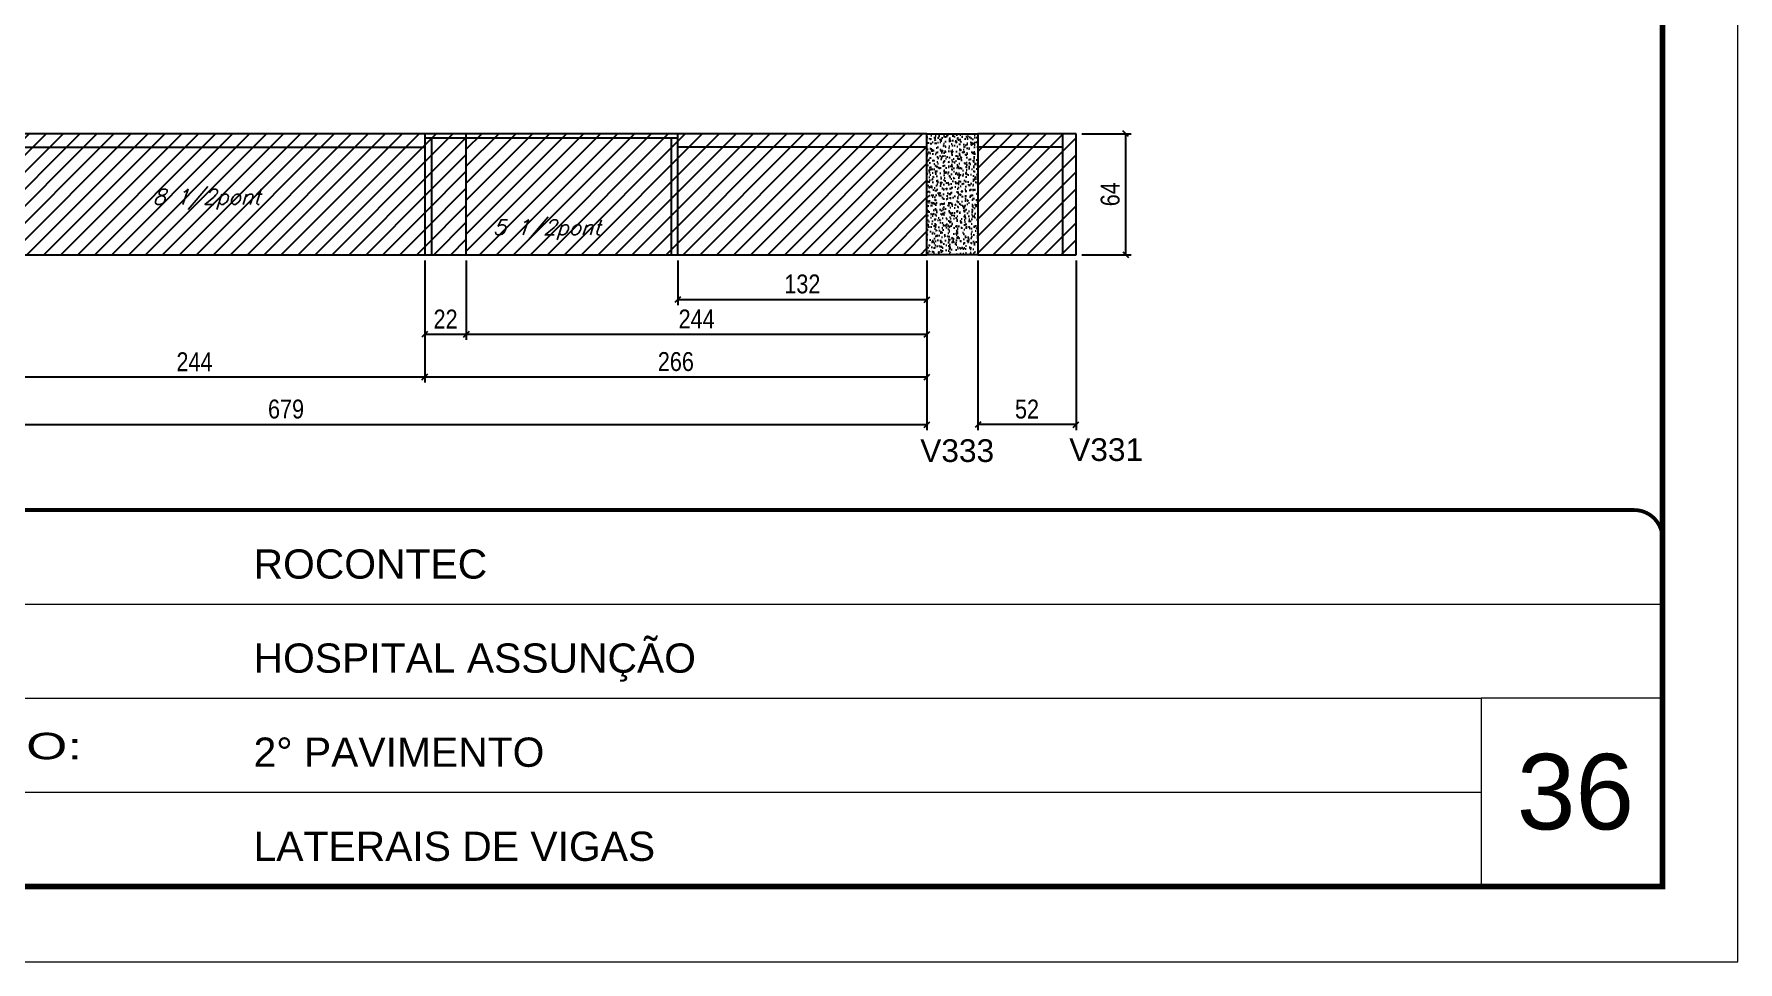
# Model space of a CAD drawing. Extents: x 137137 to 143418, y 10464 to 34486.
# Drawn here: x 142475 to 143377, y 24247 to 24738 of the extents above; entities that cross this region are included whole.
import ezdxf

# ---------------------------------------------------------------- set-up
doc = ezdxf.new("R2010")
doc.units = 0
doc.linetypes.add('CONTINUO', pattern=[0])
doc.linetypes.add('DASHED', pattern=[0.75, 0.5, -0.25])
for name, color, linetype in [('5', 5, 'Continuous'), ('COTA', 241, 'Continuous'), ('Painéis', 200, 'Continuous'), ('Reaproveitamento', 251, 'Continuous'), ('SARR_2.2x7', 40, 'Continuous'), ('SARR_3.5x7', 81, 'Continuous'), ('texto', 7, 'Continuous')]:
    doc.layers.add(name, color=color, linetype=linetype)
for name, color, linetype, lineweight in [('CARIMBO', 255, 'Continuous', 9), ('Folhas', 255, 'Continuous', 9), ('SARRAFO DE PRESSAO', 251, 'DASHED', 9)]:
    doc.layers.add(name, color=color, linetype=linetype, lineweight=lineweight)
doc.styles.add('ARIAL', font='arial.ttf')
doc.styles.add('COTA TECNICA', font='techl___.ttf', dxfattribs={"height": 10})
doc.styles.add('Romans', font='romans.shx')
doc.styles.get("Standard").update_dxf_attribs({"font": 'arial.ttf'})
doc.styles.add('Tecnologia', font='')
doc.styles.get('Tecnologia').set_extended_font_data('Forgotten Futurist')
doc.dimstyles.new('PAINEL', dxfattribs={"dimtxt": 10, "dimasz": 3, "dimexe": 3, "dimexo": 3, "dimgap": 3, "dimtad": 1, "dimdec": 1, "dimzin": 12, "dimdsep": 46, "dimtxsty": 'COTA TECNICA', "dimblk1": 'OBLIQUE', "dimblk2": 'OBLIQUE', "dimsah": 1, "dimcen": 0.9, "dimclrd": 4, "dimclre": 4, "dimclrt": 240, "dimadec": 1, "dimazin": 3, "dimtfac": 1, "dimtdec": 1, "dimtmove": 0, "dimatfit": 3, "dimfxl": 1, "dimtolj": 1, "dimtzin": 12, "dimarcsym": 0})
pattern_1 = [(45, (1740.016, -6891.4506), (-4.49012806, 4.49012806), [])]

# ---------------------------------------------------------------- blocks, each defined once
blk = doc.blocks.new('9999999999')
at = {"color": 30, "linetype": 'CONTINUO'}
for p, q in [((98564.56, 34379.64), (99583.98, 34379.64)), ((98564.56, 34329.83), (99487.98, 34329.83)), ((99583.98, 34329.83), (99487.98, 34329.83)), ((99487.98, 34329.83), (99487.98, 34230.21)), ((98564.56, 34280.02), (99487.98, 34280.02))]:
    blk.add_line(p, q, dxfattribs=at)
at = {"color": 30, "linetype": 'CONTINUO', "const_width": 2}
blk.add_lwpolyline([(99583.98, 34230.21), (99583.98, 34414.45, 0.414214), (99568.98, 34429.45), (98228.98, 34429.45, 0.414214), (98213.98, 34414.45), (98213.98, 34245.21, 0.414214), (98228.98, 34230.21), (99583.98, 34230.21)], format="xyb", dxfattribs=at)
at = {"layer": 'Folhas'}
blk.add_lwpolyline([(98138.98, 34190.21), (99623.98, 34190.21), (99623.98, 35240.21), (98138.98, 35240.21)], close=True, dxfattribs=at)
at = {"layer": 'Folhas', "color": 30, "const_width": 3}
blk.add_lwpolyline([(98213.98, 34230.21), (99583.98, 34230.21), (99583.98, 35200.21), (98213.98, 35200.21)], close=True, dxfattribs=at)
at = {"color": 7, "linetype": 'Continuous', "ltscale": 5, "style": 'ARIAL'}
for s, height, p in [('ROCONTEC', 15.483, (98837.68, 34393.13)), ('HOSPITAL ASSUNÇÃO', 15.4829, (98837.68, 34343.32)), ('2° PAVIMENTO', 15.4829, (98837.68, 34293.51)), ('LATERAIS DE VIGAS', 15.4829, (98837.68, 34243.7))]:
    blk.add_text(s, height=height, dxfattribs=at).set_placement(p)
at = {"layer": 'Folhas', "color": 7, "style": 'Tecnologia', "width": 1.5}
blk.add_text('PAVIMENTO:', height=14, dxfattribs=at).set_placement((98573.65, 34297.5))
blk = doc.blocks.new('_Oblique')
at = {"color": 0, "linetype": 'ByBlock', "lineweight": -2}
blk.add_line((-0.5, -0.5), (0.5, 0.5), dxfattribs=at)
blk = doc.blocks.new('*D1254')
at = {"layer": 'COTA', "color": 4, "linetype": 'ByBlock', "lineweight": -2, "transparency": 16777216}
for p, q in [((142974.69, 24618.62), (142974.69, 24528.7)), ((143026.69, 24618.62), (143026.69, 24528.7)), ((143026.69, 24531.7), (142974.69, 24531.7))]:
    blk.add_line(p, q, dxfattribs=at)
at = {"layer": 'Defpoints', "color": 0, "linetype": 'ByBlock', "transparency": 16777216}
for p in [(142974.69, 24621.62), (143026.69, 24621.62), (142974.69, 24531.7)]:
    blk.add_point(p, dxfattribs=at)
at = {"layer": 'COTA', "color": 4, "linetype": 'ByBlock', "lineweight": -2, "transparency": 16777216, "xscale": 3, "yscale": 3, "zscale": 3, "rotation": 180}
blk.add_blockref('_Oblique', (142974.69, 24531.7), dxfattribs=at)
at = {"layer": 'COTA', "color": 4, "linetype": 'ByBlock', "lineweight": -2, "transparency": 16777216, "xscale": 3, "yscale": 3, "zscale": 3}
blk.add_blockref('_Oblique', (143026.69, 24531.7), dxfattribs=at)
at = {"layer": 'COTA', "color": 240, "linetype": 'ByBlock', "transparency": 16777216, "insert": (143000.69, 24539.81), "char_height": 10, "attachment_point": 5, "style": 'COTA TECNICA'}
blk.add_mtext('\\A1;52', dxfattribs=at)
blk = doc.blocks.new('*D1255')
at = {"layer": 'COTA', "color": 4, "linetype": 'ByBlock', "lineweight": -2, "transparency": 16777216}
for p, q in [((142437.69, 24618.62), (142437.69, 24553.87)), ((142681.69, 24618.62), (142681.69, 24553.87)), ((142437.69, 24556.87), (142681.69, 24556.87))]:
    blk.add_line(p, q, dxfattribs=at)
at = {"layer": 'Defpoints', "color": 0, "linetype": 'ByBlock', "transparency": 16777216}
for p in [(142437.69, 24621.62), (142681.69, 24621.62), (142681.69, 24556.87)]:
    blk.add_point(p, dxfattribs=at)
at = {"layer": 'COTA', "color": 4, "linetype": 'ByBlock', "lineweight": -2, "transparency": 16777216, "xscale": 3, "yscale": 3, "zscale": 3, "rotation": 180}
blk.add_blockref('_Oblique', (142437.69, 24556.87), dxfattribs=at)
at = {"layer": 'COTA', "color": 4, "linetype": 'ByBlock', "lineweight": -2, "transparency": 16777216, "xscale": 3, "yscale": 3, "zscale": 3}
blk.add_blockref('_Oblique', (142681.69, 24556.87), dxfattribs=at)
at = {"layer": 'COTA', "color": 240, "linetype": 'ByBlock', "transparency": 16777216, "insert": (142559.69, 24564.94), "char_height": 10, "attachment_point": 5, "style": 'COTA TECNICA'}
blk.add_mtext('\\A1;244', dxfattribs=at)
blk = doc.blocks.new('*D1256')
at = {"layer": 'COTA', "color": 4, "linetype": 'ByBlock', "lineweight": -2, "transparency": 16777216}
for p, q in [((142681.69, 24618.62), (142681.69, 24553.87)), ((142947.69, 24618.61), (142947.69, 24553.87)), ((142681.69, 24556.87), (142947.69, 24556.87))]:
    blk.add_line(p, q, dxfattribs=at)
at = {"layer": 'Defpoints', "color": 0, "linetype": 'ByBlock', "transparency": 16777216}
for p in [(142681.69, 24621.62), (142947.69, 24621.61), (142947.69, 24556.87)]:
    blk.add_point(p, dxfattribs=at)
at = {"layer": 'COTA', "color": 4, "linetype": 'ByBlock', "lineweight": -2, "transparency": 16777216, "xscale": 3, "yscale": 3, "zscale": 3, "rotation": 180}
blk.add_blockref('_Oblique', (142681.69, 24556.87), dxfattribs=at)
at = {"layer": 'COTA', "color": 4, "linetype": 'ByBlock', "lineweight": -2, "transparency": 16777216, "xscale": 3, "yscale": 3, "zscale": 3}
blk.add_blockref('_Oblique', (142947.69, 24556.87), dxfattribs=at)
at = {"layer": 'COTA', "color": 240, "linetype": 'ByBlock', "transparency": 16777216, "insert": (142814.69, 24564.97), "char_height": 10, "attachment_point": 5, "style": 'COTA TECNICA'}
blk.add_mtext('\\A1;266', dxfattribs=at)
blk = doc.blocks.new('*D1257')
at = {"layer": 'COTA', "color": 4, "linetype": 'ByBlock', "lineweight": -2, "transparency": 16777216}
for p, q in [((143029.69, 24685.62), (143055.89, 24685.62)), ((143052.89, 24685.62), (143052.89, 24621.62)), ((143029.69, 24621.62), (143055.89, 24621.62))]:
    blk.add_line(p, q, dxfattribs=at)
at = {"layer": 'Defpoints', "color": 0, "linetype": 'ByBlock', "transparency": 16777216}
for p in [(143026.69, 24685.62), (143026.69, 24621.62), (143052.89, 24621.62)]:
    blk.add_point(p, dxfattribs=at)
at = {"layer": 'COTA', "color": 4, "linetype": 'ByBlock', "lineweight": -2, "transparency": 16777216, "xscale": 3, "yscale": 3, "zscale": 3}
for p, rotation in [((143052.89, 24685.62), 90), ((143052.89, 24621.62), 270)]:
    blk.add_blockref('_Oblique', p, dxfattribs=dict(at, rotation=rotation))
at = {"layer": 'COTA', "color": 240, "linetype": 'ByBlock', "transparency": 16777216, "insert": (143044.79, 24653.62), "char_height": 10, "attachment_point": 5, "rotation": 90, "style": 'COTA TECNICA'}
blk.add_mtext('\\A1;64', dxfattribs=at)
blk = doc.blocks.new('*D1263')
at = {"layer": 'COTA', "color": 4, "linetype": 'ByBlock', "lineweight": -2, "transparency": 16777216}
for p, q in [((142815.69, 24618.62), (142815.69, 24594.84)), ((142947.69, 24618.61), (142947.69, 24594.84)), ((142815.69, 24597.84), (142947.69, 24597.84))]:
    blk.add_line(p, q, dxfattribs=at)
at = {"layer": 'Defpoints', "color": 0, "linetype": 'ByBlock', "transparency": 16777216}
for p in [(142815.69, 24621.62), (142947.69, 24621.61), (142947.69, 24597.84)]:
    blk.add_point(p, dxfattribs=at)
at = {"layer": 'COTA', "color": 4, "linetype": 'ByBlock', "lineweight": -2, "transparency": 16777216, "xscale": 3, "yscale": 3, "zscale": 3, "rotation": 180}
blk.add_blockref('_Oblique', (142815.69, 24597.84), dxfattribs=at)
at = {"layer": 'COTA', "color": 4, "linetype": 'ByBlock', "lineweight": -2, "transparency": 16777216, "xscale": 3, "yscale": 3, "zscale": 3}
blk.add_blockref('_Oblique', (142947.69, 24597.84), dxfattribs=at)
at = {"layer": 'COTA', "color": 240, "linetype": 'ByBlock', "transparency": 16777216, "insert": (142881.69, 24606.06), "char_height": 10, "attachment_point": 5, "style": 'COTA TECNICA'}
blk.add_mtext('\\A1;132', dxfattribs=at)
blk = doc.blocks.new('*D1264')
at = {"layer": 'COTA', "color": 4, "linetype": 'ByBlock', "lineweight": -2, "transparency": 16777216}
for p, q in [((142681.69, 24618.62), (142681.69, 24576.53)), ((142703.69, 24618.62), (142703.69, 24576.53)), ((142681.69, 24579.53), (142703.69, 24579.53))]:
    blk.add_line(p, q, dxfattribs=at)
at = {"layer": 'Defpoints', "color": 0, "linetype": 'ByBlock', "transparency": 16777216}
for p in [(142681.69, 24621.62), (142703.69, 24621.62), (142703.69, 24579.53)]:
    blk.add_point(p, dxfattribs=at)
at = {"layer": 'COTA', "color": 4, "linetype": 'ByBlock', "lineweight": -2, "transparency": 16777216, "xscale": 3, "yscale": 3, "zscale": 3, "rotation": 180}
blk.add_blockref('_Oblique', (142681.69, 24579.53), dxfattribs=at)
at = {"layer": 'COTA', "color": 4, "linetype": 'ByBlock', "lineweight": -2, "transparency": 16777216, "xscale": 3, "yscale": 3, "zscale": 3}
blk.add_blockref('_Oblique', (142703.69, 24579.53), dxfattribs=at)
at = {"layer": 'COTA', "color": 240, "linetype": 'ByBlock', "transparency": 16777216, "insert": (142692.69, 24587.53), "char_height": 10, "attachment_point": 5, "style": 'COTA TECNICA'}
blk.add_mtext('\\A1;22', dxfattribs=at)
blk = doc.blocks.new('*D1265')
at = {"layer": 'COTA', "color": 4, "linetype": 'ByBlock', "lineweight": -2, "transparency": 16777216}
for p, q in [((142703.69, 24618.62), (142703.69, 24576.53)), ((142947.69, 24618.62), (142947.69, 24576.53)), ((142703.69, 24579.53), (142947.69, 24579.53))]:
    blk.add_line(p, q, dxfattribs=at)
at = {"layer": 'Defpoints', "color": 0, "linetype": 'ByBlock', "transparency": 16777216}
for p in [(142703.69, 24621.62), (142947.69, 24621.62), (142947.69, 24579.53)]:
    blk.add_point(p, dxfattribs=at)
at = {"layer": 'COTA', "color": 4, "linetype": 'ByBlock', "lineweight": -2, "transparency": 16777216, "xscale": 3, "yscale": 3, "zscale": 3, "rotation": 180}
blk.add_blockref('_Oblique', (142703.69, 24579.53), dxfattribs=at)
at = {"layer": 'COTA', "color": 4, "linetype": 'ByBlock', "lineweight": -2, "transparency": 16777216, "xscale": 3, "yscale": 3, "zscale": 3}
blk.add_blockref('_Oblique', (142947.69, 24579.53), dxfattribs=at)
at = {"layer": 'COTA', "color": 240, "linetype": 'ByBlock', "transparency": 16777216, "insert": (142825.69, 24587.6), "char_height": 10, "attachment_point": 5, "style": 'COTA TECNICA'}
blk.add_mtext('\\A1;244', dxfattribs=at)
blk = doc.blocks.new('*D1273')
at = {"layer": 'COTA', "color": 4, "lineweight": -2, "ltscale": 25, "transparency": 16777216}
for p, q in [((142268.69, 24638.62), (142268.69, 24528.7)), ((142947.69, 24618.61), (142947.69, 24528.7)), ((142268.69, 24531.7), (142947.69, 24531.7))]:
    blk.add_line(p, q, dxfattribs=at)
at = {"layer": 'Defpoints', "color": 0, "ltscale": 25, "transparency": 16777216}
for p in [(142268.69, 24641.62), (142947.69, 24621.61), (142947.69, 24531.7)]:
    blk.add_point(p, dxfattribs=at)
at = {"layer": 'COTA', "color": 4, "lineweight": -2, "ltscale": 25, "transparency": 16777216, "xscale": 3, "yscale": 3, "zscale": 3, "rotation": 180}
blk.add_blockref('_Oblique', (142268.69, 24531.7), dxfattribs=at)
at = {"layer": 'COTA', "color": 4, "lineweight": -2, "ltscale": 25, "transparency": 16777216, "xscale": 3, "yscale": 3, "zscale": 3}
blk.add_blockref('_Oblique', (142947.69, 24531.7), dxfattribs=at)
at = {"layer": 'COTA', "color": 240, "ltscale": 25, "transparency": 16777216, "insert": (142608.19, 24539.83), "char_height": 10, "attachment_point": 5, "style": 'COTA TECNICA'}
blk.add_mtext('\\A1;679', dxfattribs=at)

msp = doc.modelspace()

# ---------------------------------------------------------------- hatches: boundary and pattern name
at = {"layer": 'COTA', "linetype": 'ByBlock'}
h = msp.add_hatch(dxfattribs=at)
h.set_pattern_fill('AR-CONC', color=256, scale=0.03)
h.set_pattern_definition([(50, (8796.5396, -6077.342), (5.46554007, -0.47817257), [0.5715, -6.2865]), (355, (8796.5396, -6077.342), (-1.05730264, 5.73170536), [0.4572, -5.02921753]), (100.4514447, (8796.995, -6077.382), (4.40823741, 5.25353256), [0.48570026, -5.34270734]), (46.1842, (8796.5396, -6075.818), (8.13237123, -1.26126984), [0.85725, -9.42975]), (96.6355576, (8797.217, -6075.923), (7.122124, 7.42278374), [0.7285507, -8.01406824]), (351.184151, (8796.54, -6075.818), (7.122124, 7.42278374), [0.685799, -7.54379196]), (21, (8797.3016, -6076.199), (4.54843174, -3.06795595), [0.5715, -6.2865]), (326, (8797.3016, -6076.199), (1.85406085, 5.52563898), [0.4572, -5.0292]), (71.451445, (8797.6806, -6076.4547), (6.40249258, 2.45768307), [0.48570026, -5.34269813]), (37.5, (8796.5396, -6077.342), (0.092658098, 2.536651166), [0, -4.96824, 0, -5.1054, 0, -5.04825]), (7.5, (8796.5396, -6077.342), (2.004589875, 3.005417245), [0, -2.91084, 0, -4.85394, 0, -1.92405]), (327.5, (8794.8403, -6077.342), (4.067717855, -0.17186232), [0, -1.905, 0, -5.9436, 0, -7.8867]), (317.5, (8794.0783, -6077.342), (4.44387544, 0.76279473), [0, -2.4765, 0, -3.94716, 0, -5.6007])])
h.paths.add_polyline_path([(142947.69, 24621.62), (142974.69, 24621.62), (142974.69, 24685.62), (142947.69, 24685.62)])
at = {"layer": 'Reaproveitamento', "linetype": 'ByBlock'}
h = msp.add_hatch(dxfattribs=at)
h.set_pattern_fill('ANSI31', color=256, scale=2)
h.set_pattern_definition(pattern_1)
h.paths.add_polyline_path([(142529.7, 24642.95), (142597.32, 24642.95), (142602.82, 24658.92), (142535.2, 24658.92)], flags=24)
h.paths.add_polyline_path([(142448.69, 24685.62), (142448.69, 24641.62), (142437.69, 24641.62), (142437.69, 24621.62), (142681.69, 24621.62), (142681.69, 24685.62)])
h.paths.add_polyline_path([(142437.69, 24685.62), (142448.69, 24685.62), (142437.69, 24685.62)])
h = msp.add_hatch(dxfattribs=at)
h.set_pattern_fill('ANSI31', color=256, scale=2)
h.set_pattern_definition(pattern_1)
h.paths.add_polyline_path([(142703.69, 24685.62), (142681.69, 24685.62), (142681.69, 24621.62), (142703.69, 24621.62)])
h = msp.add_hatch(dxfattribs=at)
h.set_pattern_fill('ANSI31', color=256, scale=2)
h.set_pattern_definition([(45, (3338.516, 1148.575), (-4.49012806, 4.49012806), [])])
h.paths.add_polyline_path([(142947.69, 24685.62), (142703.69, 24685.62), (142703.69, 24621.62), (142947.69, 24621.61), (142947.69, 24621.61)])
h.paths.add_polyline_path([(142709.93, 24626.8), (142777.55, 24626.8), (142783.05, 24642.77), (142715.43, 24642.77)], flags=24)
h = msp.add_hatch(dxfattribs=at)
h.set_pattern_fill('ANSI31', color=256, scale=2)
h.set_pattern_definition(pattern_1)
h.paths.add_polyline_path([(142974.69, 24685.62), (142974.69, 24621.62), (143026.69, 24621.62), (143026.69, 24685.62)])

# ---------------------------------------------------------------- linework, layer by layer
at = {"layer": 'COTA', "linetype": 'ByBlock'}
for p, q in [((142947.69, 24685.62), (142974.69, 24685.62)), ((142974.69, 24621.62), (142947.69, 24621.62))]:
    msp.add_line(p, q, dxfattribs=at)
at = {"layer": 'Painéis', "linetype": 'ByBlock'}
for p, q in [((142947.69, 24685.62), (142448.69, 24685.61)), ((142681.69, 24685.62), (142681.69, 24621.62)), ((142703.69, 24621.62), (142703.69, 24685.62)), ((142947.69, 24621.62), (142947.69, 24685.62)), ((143026.69, 24685.62), (142974.69, 24685.62)), ((142974.69, 24685.62), (142974.69, 24621.62)), ((143026.69, 24621.62), (143026.69, 24685.62)), ((142437.69, 24621.62), (142947.69, 24621.61)), ((142974.69, 24621.62), (143026.69, 24621.62))]:
    msp.add_line(p, q, dxfattribs=at)
at = {"layer": 'SARR_2.2x7', "linetype": 'Continuous'}
for p, q in [((143019.69, 24621.62), (143019.69, 24685.62)), ((142448.69, 24678.62), (142681.69, 24678.62)), ((142681.69, 24683.42), (142815.69, 24683.42)), ((142947.62, 24678.62), (142815.69, 24678.62)), ((143019.69, 24678.62), (142974.69, 24678.62))]:
    msp.add_line(p, q, dxfattribs=at)
at = {"layer": 'SARR_3.5x7'}
for p, q in [((142815.69, 24621.62), (142815.69, 24685.62)), ((142685.19, 24683.42), (142685.19, 24621.62)), ((142812.19, 24683.42), (142812.19, 24621.62))]:
    msp.add_line(p, q, dxfattribs=at)

# ---------------------------------------------------------------- block references
at = {"layer": 'SARRAFO DE PRESSAO', "color": 6, "linetype": 'ByBlock'}
msp.add_blockref('9999999999', (43753.31, -9943.03), dxfattribs=at)

# ---------------------------------------------------------------- texts
at = {"layer": '5', "linetype": 'Continuous'}
for s, p in [('V333', (142944.15, 24511.88)), ('V331', (143023.06, 24512.41))]:
    msp.add_text(s, height=12, rotation=359.99996, dxfattribs=at).set_placement(p)
at = {"layer": 'CARIMBO', "style": 'ARIAL'}
msp.add_text('36', height=40, dxfattribs=at).set_placement((143260.15, 24317.32))
at = {"layer": 'texto', "color": 2, "char_height": 8, "attachment_point": 5, "style": 'Romans'}
for s, insert in [('{\\Q19;\\C256;8 1/2pont}', (142566.07, 24650.94)), ('{\\Q19;\\C256;5 1/2pont}', (142746.3, 24634.79))]:
    msp.add_mtext(s, dxfattribs=dict(at, insert=insert))

# ---------------------------------------------------------------- dimensions: what is measured, and where the dimension line sits
at = {"layer": 'COTA', "linetype": 'ByBlock'}
for base, p1, p2, angle, picture, middle in [((143052.89, 24621.62), (143026.69, 24685.62), (143026.69, 24621.62), 90, '*D1257', (143044.79, 24653.62)), ((142681.69, 24556.87), (142437.69, 24621.62), (142681.69, 24621.62), 180, '*D1255', (142559.69, 24564.94)), ((142947.69, 24556.87), (142681.69, 24621.62), (142947.69, 24621.61), 180, '*D1256', (142814.69, 24564.97)), ((142974.69, 24531.7), (143026.69, 24621.62), (142974.69, 24621.62), 180, '*D1254', (143000.69, 24539.81))]:
    dim = msp.add_linear_dim(base=base, p1=p1, p2=p2, angle=angle, dimstyle='PAINEL', dxfattribs=at)
    dim.commit()
    dim.dimension.update_dxf_attribs({"geometry": picture, "text_midpoint": middle})
at = {"layer": 'COTA', "ltscale": 25}
dim = msp.add_linear_dim(base=(142947.69, 24531.7), p1=(142268.69, 24641.62), p2=(142947.69, 24621.61), dimstyle='PAINEL', dxfattribs=at)
dim.commit()
dim.dimension.update_dxf_attribs({"geometry": '*D1273', "text_midpoint": (142608.19, 24539.83)})
at = {"layer": 'COTA', "linetype": 'ByBlock'}
for base, p1, p2, picture, middle in [((142703.69, 24579.53), (142681.69, 24621.62), (142703.69, 24621.62), '*D1264', (142692.69, 24587.53)), ((142947.69, 24597.84), (142815.69, 24621.62), (142947.69, 24621.61), '*D1263', (142881.69, 24606.06))]:
    dim = msp.add_linear_dim(base=base, p1=p1, p2=p2, dimstyle='PAINEL', override={"dimtmove": 1}, dxfattribs=at)
    dim.commit()
    dim.dimension.update_dxf_attribs({"geometry": picture, "text_midpoint": middle})
dim = msp.add_linear_dim(base=(142947.69, 24579.53), p1=(142703.69, 24621.62), p2=(142947.69, 24621.62), dimstyle='PAINEL', dxfattribs=at)
dim.commit()
dim.dimension.update_dxf_attribs({"geometry": '*D1265', "text_midpoint": (142825.69, 24587.6)})

doc.saveas('drawing.dxf')
